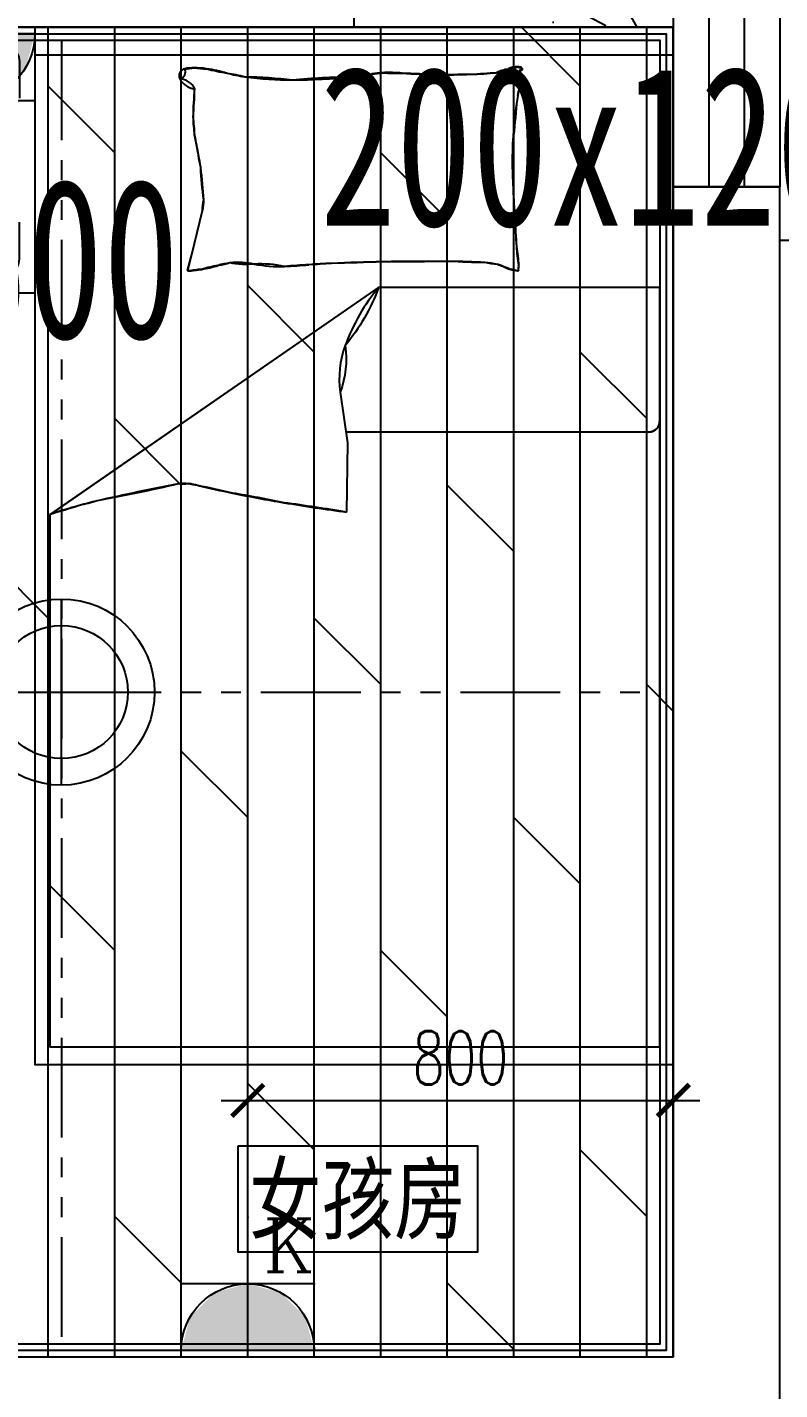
# Model space of a CAD drawing. Header units: millimetres. Extents: x 150839 to 219642, y 49429 to 88695.
# Drawn here: x 166967 to 168382, y 81133 to 83695 of the extents above; entities that cross this region are included whole.
import ezdxf
from ezdxf.enums import TextEntityAlignment as Align
from ezdxf.lldxf.tags import DXFTag

# ---------------------------------------------------------------- set-up
doc = ezdxf.new("R2010")
doc.units = ezdxf.units.MM
doc.header["$LTSCALE"] = 300
for name, pattern in [('DASH', [0.35, 0.25, -0.1]), ('HIDDEN2', [0.1875, 0.125, -0.0625]), ('PHANTOM2', [1.25, 0.625, -0.125, 0.125, -0.125, 0.125, -0.125])]:
    doc.linetypes.add(name, pattern=pattern)
doc.layers.get('0').update_dxf_attribs({"color": 97})
doc.layers.get('DEFPOINTS').update_dxf_attribs({"color": 217, "linetype": 'HIDDEN2'})
for name, color, linetype in [('00-梁实线', 2, 'Continuous'), ('00-梁编号', 2, 'Continuous'), ('00-梁虚线', 4, 'DASH'), ('C天-CEIL', 1, 'Continuous'), ('C天-CEILITE', 160, 'Continuous'), ('C天-LITEDIM', 3, 'Continuous'), ('E_detail', 125, 'Continuous'), ('EQUIP-动力', 1, 'Continuous'), ('F平-FLOOR1', 1, 'Continuous'), ('P平-FURN1', 1, 'Continuous'), ('P平-PUBTEXT', 5, 'Continuous'), ('WALL', 4, 'Continuous'), ('WINDOW', 2, 'Continuous'), ('家具', 8, 'Continuous')]:
    doc.layers.add(name, color=color, linetype=linetype)
doc.styles.add('_TEL_DIM', font='COMPLEX.shx')
doc.styles.add('A10-2栋平面_SEN20RSI$0$DIM_FONT', font='SIMPLEX.shx', dxfattribs={"width": 0.7, "bigfont": 'hztxt.shx'})
doc.styles.add('A10-2栋平面_SEN20RSI$0$STANDARD', font='txt4.shx', dxfattribs={"bigfont": 'fstxt.shx'})
doc.styles.get("Standard").update_dxf_attribs({"font": ''})
doc.styles.add('TXT', font='txt.shx', dxfattribs={"width": 0.7, "bigfont": '1.shx'})
doc.styles.add('繁黑体', font='')
doc.styles.add('黑体', font='simhei.ttf', dxfattribs={"width": 0.7})
doc.styles.get('Standard').set_extended_font_data('SimSun')
doc.styles.get('繁黑体').set_extended_font_data('SimSun')
tags = doc.linetypes.add('DASHED2', pattern=[0.375, 0.25, -0.125]).pattern_tags.tags
tags[6:7] = [DXFTag(74, 4), DXFTag(75, 0), DXFTag(340, '0'), DXFTag(46, 1.0), DXFTag(50, 0.0), DXFTag(44, 0.0), DXFTag(45, 0.0)]
tags[4:5] = [DXFTag(74, 4), DXFTag(75, 0), DXFTag(340, '0'), DXFTag(46, 1.0), DXFTag(50, 0.0), DXFTag(44, 0.0), DXFTag(45, 0.0)]
doc.dimstyles.new('大样50', dxfattribs={"dimscale": 0.5, "dimtxt": 200, "dimasz": 120, "dimexe": 100, "dimexo": 100, "dimgap": 60, "dimtad": 1, "dimdec": 0, "dimzin": 0, "dimdsep": 46, "dimtxsty": 'TXT', "dimblk": 'ARCHTICK', "dimcen": 0.09, "dimdle": 100, "dimclrd": 4, "dimclre": 3, "dimclrt": 65, "dimadec": 0, "dimazin": 0, "dimtfac": 1, "dimtdec": 0, "dimtix": 1, "dimtmove": 2, "dimatfit": 3, "dimldrblk": 'ARCHTICK', "dimfxl": 1, "dimtolj": 1, "dimtzin": 0, "dimarcsym": 0})

# ---------------------------------------------------------------- blocks, each defined once
blk = doc.blocks.new('df')
at = {"layer": '00-梁实线', "color": 8}
blk.add_line((929389.9, 63629.7), (931889.9, 63629.7), dxfattribs=at)
at = {"layer": '00-梁虚线', "color": 8}
for p, q in [((929189.9, 61529.7), (929189.9, 64029.7)), ((925789.9, 61529.7), (929189.9, 61529.7))]:
    blk.add_line(p, q, dxfattribs=at)
at = {"layer": '00-梁编号', "color": 8, "ltscale": 3000, "style": '黑体', "width": 0.7}
for s, p in [('200x1200', (928525.8, 63656.6)), ('KL48(1A) 300x600', (925975.3, 63445.1))]:
    blk.add_text(s, height=300, dxfattribs=at).set_placement(p)
blk = doc.blocks.new('A$C329D6833')
at = {"layer": '家具', "color": 5}
for p, q in [((1897.6, 1200), (1897.6, 0)), ((1461.5, 1174.2), (32.2, 1174.2)), ((32.2, 1174.2), (32.2, 28.4)), ((1188.9, 1154.2), (1188.9, 584.7)), ((1461.5, 646.5), (1461.5, 1174.2)), ((1461.5, 646.5), (1034.1, 28.4)), ((32.2, 28.4), (1034.1, 28.4))]:
    blk.add_line(p, q, dxfattribs=at)
at = {"layer": '家具', "color": 1}
blk.add_lwpolyline([(0, 1200), (1950, 1200), (1950, 0), (0, 0)], close=True, dxfattribs=at)
at = {"layer": '家具', "color": 5}
for points in [[(1834.5, 300.4, -0.263368), (1853.2, 272.4, -0.494818), (1872, 281.6, -0.049225), (1873.7, 299.3, -0.036831), (1872, 322.9, -0.031893), (1863.9, 360.9, 0.035782), (1856.9, 394.8, 0.032941), (1850.9, 484.5, 0.026564), (1856.9, 595.7, 0.017905), (1862.2, 633.2, -0.033397), (1864.5, 653.4, -0.03204), (1863.7, 690.5, 0.018442), (1860.7, 754.8, 0.010837), (1861.5, 819.6, 0.014624), (1864.5, 867.5, 0.111249), (1871.8, 890.1, -0.153708), (1875.7, 906.9, -0.076444), (1874, 914.4, -0.215512), (1872, 916.3, -0.585858), (1868.9, 913.7, 0.363489), (1866.4, 908.8, 0.191716), (1854.8, 908.8, -0.129675), (1838.2, 910.7, -0.01735), (1821.4, 907.7, 0.019326), (1806.3, 905.1, 0.018818), (1737.9, 898.5, 0.021828), (1678.7, 897.6, 0.006204), (1644.8, 898.9, 0.001963), (1538, 905.1, 0.028341), (1501.8, 909.3, -0.117014), (1492.9, 908.8, -0.36606), (1492, 907.4, -0.03973), (1494.8, 893.8, -0.048309), (1500.3, 880.1, 0.062981), (1504.2, 869.4, 0.04058), (1507.6, 846, 0.014345), (1509.8, 779.2, 0.005484), (1509.1, 653.8, 0.007153), (1506.1, 557.7, 0.008762), (1503.4, 515.1, -0.008153), (1500.4, 469.4, -0.06251), (1504.8, 412.3, 0.078669), (1506.9, 366.7, 0.047825), (1502.1, 344.3, -0.034494), (1494.8, 313.5, -0.023571), (1491.8, 288.2, -0.510228), (1492.9, 287.2), (1522.9, 294.8), (1605.5, 315.4, 0.073041), (1625.1, 317.4, 0.023305), (1686.2, 311.7, 0.018299), (1709, 307.6, -0.01097), (1747, 300.2, -0.042281), (1781.4, 297.3, -0.027201), (1834.8, 300.2)], [(1461.5, 646.5, 0.085272), (1351.4, 583.2, 0.124044), (1263.8, 574), (1168.4, 587.6), (1038.3, 585.9)], [(1038.3, 585.9, -0.007867), (1056.1, 468.3, -0.009508), (1074.1, 371.5, -0.006616), (1088.5, 306.5, 0.023828), (1091.8, 288.3, 0.080713), (1091.3, 269.7, 0.009591), (1059.4, 117.1, 0.013133), (1050.8, 83.6, 0.007859), (1034.1, 28.4)]]:
    blk.add_lwpolyline(points, format="xyb", dxfattribs=at)
blk.add_arc((1208.9, 1154.2), 20, 90, 180, dxfattribs=at)
blk = doc.blocks.new('A$C0CDF6DB8')
at = {"color": 253, "ltscale": 0.8}
for p, q in [((250, 35.9), (250, 464.1)), ((449.2, 250), (50.8, 250))]:
    blk.add_line(p, q, dxfattribs=at)
at = {"color": 1, "ltscale": 0.8}
blk.add_lwpolyline([(500, 500), (0, 500), (0, 0), (500, 0)], close=True, dxfattribs=at)
at = {"color": 253, "ltscale": 0.8}
for points in [[(97.6, 471.4), (67.9, 471.4, 0.414214), (28.6, 432.1), (28.6, 366.7)], [(402.4, 471.4), (432.1, 471.4, -0.414214), (471.4, 432.1), (471.4, 366.7)], [(97.6, 28.6), (67.9, 28.6, -0.414214), (28.6, 67.9), (28.6, 133.3)], [(402.4, 28.6), (432.1, 28.6, 0.414214), (471.4, 67.9), (471.4, 133.3)]]:
    blk.add_lwpolyline(points, format="xyb", dxfattribs=at)
at = {"ltscale": 0.8}
blk.add_circle((250, 250), 143.3, dxfattribs=at)
at = {"color": 253, "ltscale": 0.8}
blk.add_circle((250, 250), 107.5, dxfattribs=at)
blk = doc.blocks.new('rewghr3e')
at = {"layer": 'C天-CEILITE'}
for p, q in [((161016.5, 78820.7), (161016.5, 79170.7)), ((160841.5, 78995.7), (161191.5, 78995.7))]:
    blk.add_line(p, q, dxfattribs=at)
for radius in [175, 125]:
    blk.add_circle((161016.5, 78995.7), radius, dxfattribs=at)
blk = doc.blocks.new('htrwhth4w')
at = {"layer": 'EQUIP-动力', "color": 250, "linetype": 'DASHED2'}
for p, q in [((208612.9, 83694.7), (209112.9, 83694.7)), ((209112.9, 83694.7), (209112.9, 83194.7)), ((210312.9, 83694.7), (209112.9, 83694.7)), ((209112.9, 83694.7), (209112.9, 81744.7)), ((210312.9, 81744.7), (210312.9, 83694.7)), ((210312.9, 83642.3), (209112.9, 83642.3)), ((209407.7, 83267.6), (209428.3, 83350.2)), ((209400.2, 83237.6), (209407.7, 83267.6)), ((209759.4, 83206.1), (209141.4, 82778.7)), ((209759.4, 83206.1), (210287.1, 83206.1)), ((210287.1, 83206.1), (210287.1, 81776.8)), ((209112.9, 83194.7), (208612.9, 83194.7)), ((209686.9, 83008.5), (209700.6, 82913.1)), ((210267.1, 82933.5), (209697.6, 82933.5)), ((209700.6, 82913.1), (209698.8, 82783)), ((209141.4, 81776.8), (209141.4, 82778.7)), ((210287.1, 81776.8), (209141.4, 81776.8)), ((209112.9, 81744.7), (210312.9, 81744.7))]:
    blk.add_line(p, q, dxfattribs=at)
for centre, radius, start, end in [((209397.1, 83603.8), 13.1, 101.2724, 206.5805), ((209412.2, 83528), 90.4, 90, 101.2724), ((209412.2, 83457.3), 161.1, 81.5628, 90), ((209391.1, 83315.2), 304.8, 74.256, 81.5628), ((209975.5, 83662.8), 53.9, 275.2592, 300.6513), ((210017.7, 83591.6), 28.9, 85.6975, 120.6513), ((210018, 83595.4), 25.1, 68.2117, 85.6975), ((210027.1, 83615.9), 2.32, 258.1069, 19.564), ((210026, 83615.5), 3.42, 19.564, 68.2117), ((209415.9, 83613.2), 34.2, 206.5805, 265.5998), ((209539.6, 83841.7), 242.2, 254.256, 262.4531), ((209597.4, 84278.3), 682.7, 262.4531, 270), ((209597.4, 84644.6), 1049, 270, 276.0867), ((209652.5, 84127.8), 529.3, 276.0867, 280.1899), ((209773.1, 83456.9), 152.4, 92.5386, 100.1899), ((209779.2, 83319.7), 289.7, 85.1982, 92.5386), ((209876.5, 84478.6), 873.2, 265.1982, 269.4243), ((209882.8, 85099.6), 1494.3, 269.4243, 271.9079), ((209905.2, 84426.5), 820.8, 271.9079, 275.2592), ((210036.2, 83605.2), 15.6, 158.0096, 201.421), ((209991.2, 83587.5), 32.8, 351.8665, 21.421), ((210025.7, 83609.4), 4.28, 78.1069, 158.0096), ((209902.1, 83526), 491.8, 173.7676, 180), ((210214.6, 83524.5), 198.3, 167.8905, 172.3191), ((209780.1, 83617.7), 246, 347.8905, 351.8665), ((210922.9, 83428.9), 913.1, 172.3191, 176.6313), ((209614.3, 83526), 204, 180, 189.6844), ((210282.6, 83640.1), 882, 189.6844, 192.1984), ((210688.9, 83442.7), 678.7, 176.6313, 181.6331), ((209110.6, 83386.7), 317.1, 8.0051, 12.1984), ((208772.2, 83339.1), 658.8, 2.6649, 8.0051), ((211375.2, 83462.3), 1365.2, 181.6331, 183.055), ((223628, 84116.2), 13635.6, 183.05496, 183.50486), ((209362.7, 83366.6), 67.7, 345.9548, 2.6649), ((210338.6, 83302.3), 321.2, 183.5049, 189.9984), ((209401.1, 83237.4), 0.917, 165.9551, 274.0829), ((209381.9, 83506.5), 270.8, 274.0829, 279.4841), ((209388.6, 83466), 229.7, 279.4841, 287.3864), ((209493, 83132.5), 119.7, 96.4341, 107.3864), ((209496, 83106.5), 145.9, 78.4414, 96.4341), ((209571.3, 83474.9), 230.1, 258.4414, 272.7491), ((209515, 84648.2), 1404.8, 272.7491, 274.6176), ((209726, 82035.5), 1216.5, 92.6096, 94.6176), ((209823.7, 79892), 3362.2, 90.9704, 92.6096), ((209863.6, 77536), 5718.5, 89.7135, 90.9704), ((209886.4, 82090.5), 1164, 86.426, 89.7135), ((209949.8, 83106.6), 145.9, 77.131, 86.426), ((209972.2, 83204.7), 45.3, 62.7159, 77.131), ((210028.2, 83313.1), 76.7, 242.7159, 253.7788), ((210031.2, 83323.5), 87.5, 253.7788, 262.8796), ((210020.5, 83238), 1.32, 262.8796, 343.3022), ((210003.2, 83243.1), 19.3, 343.3022, 9.9984), ((210048.3, 82966.8), 375.1, 140.3555, 159.8512), ((209865.2, 83034), 180.1, 159.8512, 188.1356), ((210267.1, 82953.5), 20, 270, 0), ((210139.2, 78842.5), 4064.6, 100.7276, 102.9255), ((209393.4, 82778.9), 58.1, 82.2696, 100.7276), ((209375.1, 82644.1), 194.2, 76.8096, 82.2696), ((209993.5, 85282.5), 2515.8, 256.8096, 258.3259), ((209377.1, 82163.3), 657.4, 102.9255, 105.9352), ((210008.1, 85353.2), 2588, 258.3259, 260.505), ((210204.8, 86529), 3780.1, 260.505, 262.308), ((209700.4, 81030.8), 1835.1, 105.9352, 107.7364)]:
    blk.add_arc(centre, radius, start, end, dxfattribs=at)
at = {"layer": 'EQUIP-动力', "color": 250, "linetype": 'DASHED2', "flags": 9}
for tag, style, width in [('XSIZE', 'A10-2栋平面_SEN20RSI$0$STANDARD', 0.8), ('YSIZE', 'A10-2栋平面_SEN20RSI$0$STANDARD', 0.8), ('XSIZE', 'A10-2栋平面_SEN20RSI$0$DIM_FONT', 0.7), ('YSIZE', 'A10-2栋平面_SEN20RSI$0$DIM_FONT', 0.7)]:
    blk.add_attdef(tag, (209413, 80718.7), '', height=0.5, rotation=0.0069, dxfattribs=dict(at, style=style, width=width))
blk = doc.blocks.new('$equip$00001237')
at = {"layer": 'EQUIP-动力'}
for p, q in [((-0.5, 1.05), (-0.5, 1)), ((0.5, 1.05), (0.5, 1)), ((-0.5, 1), (0.5, 1)), ((0.5, 0.5), (-0.5, 0.5)), ((0, 0.5), (0, 0))]:
    blk.add_line(p, q, dxfattribs=at)
blk.add_arc((0, 1), 0.5, 180, 0, dxfattribs=at)
for p in [(0, 1), (-0.5, 0.5), (0.5, 0.5), (0, 0)]:
    blk.add_point(p, dxfattribs=at)
for points in [[(0.433, 0.75), (-0.433, 0.75), (0.5, 1), (-0.5, 1)], [(0.25, 0.567), (-0.25, 0.567), (0.433, 0.75), (-0.433, 0.75)], [(0, 0.5), (0, 0.5), (0.25, 0.567), (-0.25, 0.567)]]:
    blk.add_solid(points, dxfattribs=at)
at = {"layer": 'EQUIP-动力', "flags": 9}
blk.add_attdef('A', (0, 0), '', height=0.00002, dxfattribs=at)
blk = doc.blocks.new('$equip$00001764')
for p, q in [((-0.5, 1.05), (-0.5, 1)), ((0.5, 1.05), (0.5, 1)), ((-0.5, 1), (0.5, 1)), ((0.5, 0.5), (-0.5, 0.5)), ((0, 0.5), (0, 0))]:
    blk.add_line(p, q)
blk.add_arc((0, 1), 0.5, 180, 0)
for p in [(-0.5, 0.5), (0.5, 0.5), (0, 0)]:
    blk.add_point(p)
for points in [[(0.433, 0.75), (-0.433, 0.75), (0.5, 1), (-0.5, 1)], [(0.25, 0.567), (-0.25, 0.567), (0.433, 0.75), (-0.433, 0.75)], [(0, 0.5), (0, 0.5), (0.25, 0.567), (-0.25, 0.567)]]:
    blk.add_solid(points)
at = {"color": 7, "style": '_TEL_DIM'}
blk.add_attdef('$TEXT$', text='', height=0.4, dxfattribs=at).set_placement((0.303, 0.211), align=Align.MIDDLE_CENTER)
at = {"color": 7, "style": '_TEL_DIM', "flags": 1}
blk.add_attdef('A', text='', height=0.00002, dxfattribs=at).set_placement((0, 0), align=Align.MIDDLE_CENTER)
blk = doc.blocks.new('_ArchTick')
at = {"color": 0, "linetype": 'ByBlock', "const_width": 0.15}
blk.add_lwpolyline([(-0.5, -0.5), (0.5, 0.5)], dxfattribs=at)
blk = doc.blocks.new('*D242')
at = {"layer": 'DEFPOINTS', "color": 0, "transparency": 16777216}
for p in [(168181.7, 81677.3), (167381.8, 81457.4), (168181.7, 81457.4)]:
    blk.add_point(p, dxfattribs=at)
at = {"layer": 'EQUIP-动力', "color": 3, "lineweight": -2, "transparency": 16777216}
for p, q in [((167381.8, 81507.4), (167381.8, 81727.3)), ((168181.7, 81507.4), (168181.7, 81727.3))]:
    blk.add_line(p, q, dxfattribs=at)
at = {"layer": 'EQUIP-动力', "color": 4, "lineweight": -2, "transparency": 16777216}
blk.add_line((167331.8, 81677.3), (168231.7, 81677.3), dxfattribs=at)
at = {"layer": 'EQUIP-动力', "color": 4, "lineweight": -2, "transparency": 16777216, "xscale": 60, "yscale": 60, "zscale": 60, "rotation": 180}
blk.add_blockref('_ArchTick', (167381.8, 81677.3), dxfattribs=at)
at = {"layer": 'EQUIP-动力', "color": 4, "lineweight": -2, "transparency": 16777216, "xscale": 60, "yscale": 60, "zscale": 60}
blk.add_blockref('_ArchTick', (168181.7, 81677.3), dxfattribs=at)
at = {"layer": 'EQUIP-动力', "color": 65, "transparency": 16777216, "insert": (167781.7, 81757.3), "char_height": 100, "attachment_point": 5, "style": 'TXT'}
blk.add_mtext('\\A1;800', dxfattribs=at)
blk = doc.blocks.new('rtwhrwg')
at = {"layer": 'WALL', "linetype": 'ByBlock'}
for p, q in [((151126.6, 83694.9), (151126.6, 84294.9)), ((149426.6, 83694.9), (151126.6, 83694.9)), ((151926.6, 83394.9), (151726.6, 83394.9)), ((151726.6, 83394.9), (151726.6, 81194.9)), ((151926.6, 80994.9), (151926.6, 83394.9)), ((149426.6, 81194.9), (150726.6, 81194.9)), ((150726.6, 81194.9), (151726.6, 81194.9))]:
    blk.add_line(p, q, dxfattribs=at)
at = {"layer": 'WINDOW'}
for p, q in [((151126.6, 83694.9), (151726.6, 83694.9)), ((151726.6, 83394.9), (151926.6, 83394.9))]:
    blk.add_line(p, q, dxfattribs=at)
for points in [[(151126.6, 84494.9), (151926.6, 84494.9), (151926.6, 83394.9)], [(151126.6, 84428.2), (151859.9, 84428.2), (151859.9, 83394.9)], [(151126.6, 84361.6), (151793.3, 84361.6), (151793.3, 83394.9)], [(151126.6, 84294.9), (151726.6, 84294.9), (151726.6, 83394.9)]]:
    blk.add_lwpolyline(points, dxfattribs=at)

msp = doc.modelspace()

# ---------------------------------------------------------------- hatches: boundary and pattern name
at = {"layer": 'F平-FLOOR1', "linetype": 'ByBlock', "ltscale": 0.5}
h = msp.add_hatch(dxfattribs=at)
h.set_pattern_fill('大理石', color=8, scale=150, angle=90, style=0)
h.set_pattern_definition([(131.987, (167530.35, 84069.92), (-675, 900), [14.415, -3012.65]), (158.199, (167552.85, 83855.636), (-1350, 450), [51.93, -3583.06]), (150.945, (167578.56, 83844.92), (-675, 450), [22.06, -4610.97]), (180, (167559.28, 83855.64), (6e-14, 450), [6.43, -668.57]), (161.565, (167543.2, 84065.64), (-675, 9e-07), [13.55, -1409.47]), (261.469, (167543.205, 84065.636), (-4e-06, -450), [21.67, -4528.675]), (169.216, (167584.99, 84035.636), (-2700, 450), [45.81, -4764.14]), (152.133, (167379.277, 83697.064), (-3375.00001, 1799.99998), [105.442, -22037.347]), (90, (167280.3, 83703.54), (-675, 4e-14), [0, -450]), (154.983, (167157.49, 83994.92), (-2025, 900), [70.94, -7377.884]), (171.4391, (167424.277, 84168.493), (-6074.99996, 900), [100.766, -21060.003]), (172.875, (167363.205, 83919.921), (-3375, 450), [51.83, -10832.22]), (166.7595, (167504.634, 83874.921), (-2025, 450), [112.27, -11676.098]), (90, (167504.3, 83804.8), (-675, 4e-14), [0, -450]), (90, (167511.5, 83812), (-675, 4e-14), [0, -450]), (90, (167475.4, 83862.6), (-675, 4e-14), [0, -450]), (90, (167395.9, 83848.15), (-675, 4e-14), [0, -450]), (149.036, (167395.35, 83900.636), (-675, 450), [37.485, -7834.3]), (90, (167364.45, 83919.9), (-675, 4e-14), [0, -450]), (90, (167388.7, 83862.6), (-675, 4e-14), [0, -450]), (90, (167345.34, 83884.3), (-675, 4e-14), [0, -450]), (90, (167410.4, 83862.6), (-675, 4e-14), [0, -450]), (140.194, (167456.42, 84123.49), (-675, 450), [16.736, -3497.876]), (180, (167475.7, 84123.5), (6e-14, 450), [19.29, -655.71]), (133.668, (167498.205, 84099.92), (-1350, 1350), [32.586, -6810.52]), (180, (167504.63, 84099.9), (6e-14, 450), [6.43, -668.57]), (129.806, (167520.705, 84080.636), (-675, 900), [25.104, -5246.814]), (90, (167475.4, 84014.45), (-675, 4e-14), [0, -450]), (90, (167455, 84124.5), (-675, 4e-14), [0, -450]), (90, (167455, 84124.5), (-675, 4e-14), [0, -450]), (119.358, (167443.56, 84134.21), (-675, 1350), [39.34, -4091.113]), (90, (167410.4, 84122.9), (-675, 4e-14), [0, -450]), (236.31, (167157.49, 83994.92), (-675, -900), [46.357, -4821.137]), (98.13, (167247.49, 83945.636), (-675, 4500), [45.457, -9500.485]), (137.8624, (167260.348, 83844.921), (-2025, 1800), [60.685, -12683.137]), (104.621, (167286.062, 83746.35), (-675, 2700), [101.87, -10594.507]), (90, (167244.2, 83783.1), (-675, 4e-14), [0, -450]), (108.435, (167311.78, 83926.35), (-675, 1800), [20.33, -4248.746]), (106.7, (167305.35, 83945.64), (-4e-05, 450), [11.19, -2337.88]), (191.0937, (167302.134, 83956.35), (-4724.99996, -900), [55.683, -11637.824]), (90, (167273.1, 83898.8), (-675, 4e-14), [0, -450]), (90, (167246.2, 83945.4), (-675, 4e-14), [0, -450]), (90, (167323.66, 83884.3), (-675, 4e-14), [0, -450]), (90, (167179.15, 83826.46), (-675, 4e-14), [0, -450]), (90, (167208.05, 83804.8), (-675, 4e-14), [0, -450]), (134.145, (167167.134, 83919.921), (-1350, 1350), [50.766, -10610.056]), (144.583, (167215.348, 83885.636), (-675, 450), [59.162, -12364.832]), (90, (167166.7, 83920.5), (-675, 4e-14), [0, -450]), (90, (167200.8, 83855.4), (-675, 4e-14), [0, -450]), (90, (167166.7, 83920.5), (-675, 4e-14), [0, -450]), (90, (167216.4, 83885.7), (-675, 4e-14), [0, -450]), (165.069, (167241.06, 83990.64), (-2025, 450), [16.63, -3476.306]), (180, (167225, 83994.9), (6e-14, 450), [67.5, -607.5]), (140.1944, (166942.13, 84074.21), (-675, 450), [16.736, -3497.876]), (90, (167085.2, 83949.4), (-675, 4e-14), [0, -450]), (90, (167092.44, 83963.84), (-675, 4e-14), [0, -450]), (90, (167078, 83906), (-675, 4e-14), [0, -450]), (90, (166998.5, 83978.3), (-675, 4e-14), [0, -450]), (143.13, (167038.562, 84024.92), (-675, 450), [32.143, -6717.857]), (180, (167093.2, 84024.9), (6e-14, 450), [54.64, -620.36]), (90, (167092.1, 84025), (-675, 4e-14), [0, -450]), (113.1986, (166948.56, 84059.21), (-675, 1350), [16.32, -3410.78]), (156.038, (166958.2, 84054.92), (-1350, 450), [10.55, -2205.44]), (156.038, (166967.85, 84050.64), (-1350, 450), [10.55, -2205.44]), (171.87, (167012.848, 84044.207), (-3375, 450), [45.457, -9500.485]), (180, (166929.28, 84084.9), (6e-14, 450), [16.07, -658.93]), (90, (166906.8, 84035.5), (-675, 4e-14), [0, -450])])
h.paths.add_polyline_path([(168181.7, 83694.9), (168181.7, 84294.9), (167581.8, 84294.9), (167581.8, 83694.9)])
at = {"layer": 'F平-FLOOR1'}
h = msp.add_hatch(dxfattribs=at)
h.set_pattern_fill('DOLMIT', color=8, scale=500, angle=90, style=0)
h.set_pattern_definition([(90, (165881.73, 82208.94), (-125, 8e-15), []), (135, (165881.73, 82208.94), (-250, -250), [176.777, -353.554])])
h.paths.add_polyline_path([(165881.7, 83694.9), (165881.7, 82394.9), (165881.7, 82144.9), (165881.7, 81244.9), (165881.7, 81194.9), (167181.7, 81194.9), (168181.7, 81194.9), (168181.7, 83694.9), (167581.7, 83694.9)])

# ---------------------------------------------------------------- linework, layer by layer
at = {"layer": 'C天-CEIL'}
msp.add_line((167581.8, 83694.9), (168181.7, 83694.9), dxfattribs=at)
at = {"layer": 'C天-CEIL', "color": 8}
for points in [[(165881.7, 81194.9), (168181.7, 81194.9), (168181.7, 83694.9), (165881.7, 83694.9)], [(165894.8, 81207.9), (168168.7, 81207.9), (168168.7, 83681.9), (165894.8, 83681.9)]]:
    msp.add_lwpolyline(points, close=True, dxfattribs=at)
at = {"layer": 'C天-CEIL', "color": 5}
msp.add_lwpolyline([(165906.6, 81219.8), (168156.9, 81219.8), (168156.9, 83670.1), (165906.6, 83670.1)], close=True, dxfattribs=at)
at = {"layer": 'C天-LITEDIM', "linetype": 'PHANTOM2'}
for p, q in [((167031.7, 83670.1), (167031.7, 81219.8)), ((165906.6, 82444.9), (168156.9, 82444.9))]:
    msp.add_line(p, q, dxfattribs=at)
at = {"layer": 'P平-PUBTEXT', "color": 5}
msp.add_lwpolyline([(167363.8, 81591.8), (167813.8, 81591.8), (167813.8, 81391.8), (167363.8, 81391.8)], close=True, dxfattribs=at)

# ---------------------------------------------------------------- block references
at = {"layer": 'C天-CEILITE'}
msp.add_blockref('rewghr3e', (6015.2, 3449.2), dxfattribs=at)
at = {"layer": 'DEFPOINTS'}
msp.add_blockref('df', (-761008.1, 19665.2), dxfattribs=at)
at = {"layer": 'E_detail'}
msp.add_blockref('rtwhrwg', (16455.1, 0), dxfattribs=at)
at = {"layer": 'EQUIP-动力', "color": 1, "linetype": 'Continuous'}
msp.add_blockref('htrwhth4w', (-42131.2, 0.3), dxfattribs=at)
at = {"layer": 'EQUIP-动力', "xscale": -250.000000000002, "yscale": 250.000000000002, "zscale": 250.0000000000009, "rotation": 359.9988152332945}
msp.add_blockref('$equip$00001237', (166856.7, 83432.4), dxfattribs=at)
at = {"layer": 'EQUIP-动力'}
ref = msp.add_blockref('$equip$00001764', (167381.8, 81457.4), dxfattribs=dict(at, xscale=-250.0000000000001, yscale=250.0000000000001, zscale=250.0000000000001, rotation=180))
ref.add_attrib('$TEXT$', 'K', dxfattribs={"layer": '0', "color": 0, "height": 100, "style": '_TEL_DIM'}).set_placement((167457.5, 81404.7), align=Align.MIDDLE_CENTER)
at = {"layer": 'P平-FURN1', "xscale": -1}
for name, p, rotation in [('A$C0CDF6DB8', (166481.7, 83694.9), 180), ('A$C329D6833', (166981.7, 81744.9), 270)]:
    msp.add_blockref(name, p, dxfattribs=dict(at, rotation=rotation))

# ---------------------------------------------------------------- texts
at = {"layer": 'P平-PUBTEXT', "color": 5, "style": '繁黑体', "width": 0.8}
msp.add_text('女孩房', height=125, dxfattribs=at).set_placement((167588.8, 81491.8), align=Align.MIDDLE_CENTER)

# ---------------------------------------------------------------- dimensions: what is measured, and where the dimension line sits
at = {"layer": 'EQUIP-动力', "color": 4}
dim = msp.add_linear_dim(base=(168181.7, 81677.3), p1=(167381.8, 81457.4), p2=(168181.7, 81457.4), angle=180, dimstyle='大样50', dxfattribs=at)
dim.commit()
dim.dimension.update_dxf_attribs({"geometry": '*D242', "text_midpoint": (167781.7, 81757.3)})

doc.saveas('drawing.dxf')
